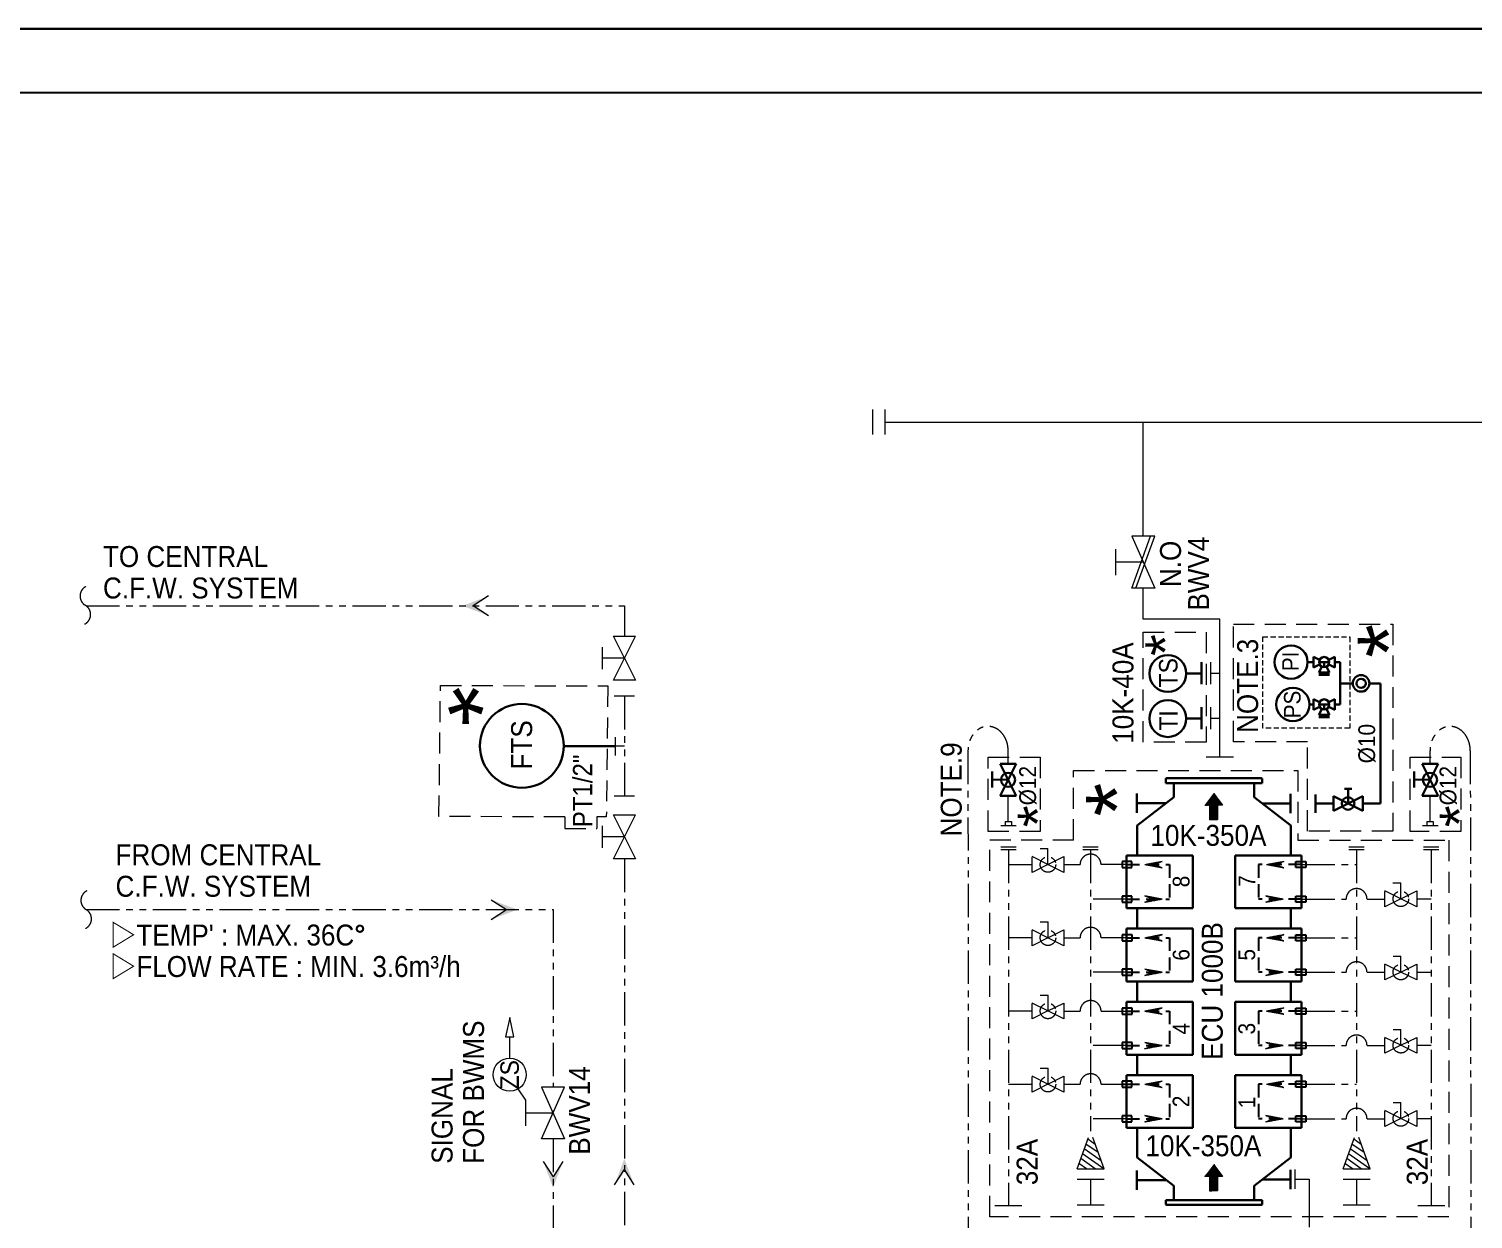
# Model space of a CAD drawing. Extents: x -553847 to 4496999, y 514150 to 878882.
# Drawn here: x 4382612 to 4399829, y 701036 to 715225 of the extents above; entities that cross this region are included whole.
import ezdxf

# ---------------------------------------------------------------- set-up
doc = ezdxf.new("R2010")
doc.units = 0
doc.header["$LTSCALE"] = 25
doc.header["$MEASUREMENT"] = 0
for name, pattern in [('DASHED', [0.75, 0.5, -0.25]), ('HIDDEN', [0.375, 0.25, -0.125]), ('PHANTOM', [63.5, 31.75, -6.35, 6.35, -6.35, 6.35, -6.35])]:
    doc.linetypes.add(name, pattern=pattern)
doc.layers.get('0').update_dxf_attribs({"linetype": 'CONTINUOUS', "lineweight": 9})
doc.layers.add('0.1 Defpoints', color=7, linetype='CONTINUOUS', plot=False)
doc.layers.add('0.2 Dwg sheet', color=7, linetype='CONTINUOUS')
doc.layers.add('0.3 Text', color=7, linetype='CONTINUOUS')
for name, color, linetype, lineweight in [('0.4 Maker scope box', 3, 'HIDDEN', 9), ('1.1 Y_Pipe', 7, 'CONTINUOUS', 13), ('1.5 M_Equip', 4, 'CONTINUOUS', 30), ('1.7 Signal', 6, 'ZIGZAG', 9), ('1.8 PRU Cooling', 253, 'PHANTOM', 9), ('1.9 Arrow', 1, 'CONTINUOUS', 9)]:
    doc.layers.add(name, color=color, linetype=linetype, lineweight=lineweight)
doc.styles.add('ARIAL', font='arial.ttf')
doc.styles.get("Standard").update_dxf_attribs({"font": '', "width": 0.95, "height": 250})
doc.styles.get('Standard').set_extended_font_data('Gulim')
doc.linetypes.add('ZIGZAG', pattern='A,0.0001,-0.2,[131,ltypeshp.shx,S=0.2,R=0,X=-0.2,Y=0],-0.4,[131,ltypeshp.shx,S=0.2,R=180,X=0.2,Y=0],-0.2', length=0.8001)

# ---------------------------------------------------------------- blocks, each defined once
blk = doc.blocks.new('양식 51-Q-02-08')
at = {"layer": '0.1 Defpoints'}
blk.add_lwpolyline([(-2677005, 1033560), (-2613196, 1033560), (-2613196, 988132), (-2677005, 988132)], close=True, dxfattribs=at)
at = {"layer": '0.2 Dwg sheet'}
blk.add_lwpolyline([(-2613953, 989196), (-2676245, 989196), (-2676245, 1032800), (-2613953, 1032800)], close=True, dxfattribs=at)

msp = doc.modelspace()

# ---------------------------------------------------------------- hatches: boundary and pattern name
at = {"layer": '1.9 Arrow'}
h = msp.add_hatch(color=256, dxfattribs=at)
h.paths.add_polyline_path([(4387781.5, 708347.2), (4387909.1, 708347.2), (4388092.4, 708229.8)])
h.paths.add_polyline_path([(4387781.5, 708347.2), (4388092.4, 708464.7), (4387909.1, 708347.2)])
at = {"layer": '1.9 Arrow', "ltscale": 30}
h = msp.add_hatch(dxfattribs=at)
h.set_pattern_fill('ANSI31', color=256, scale=0.72, angle=-90, style=0)
h.set_pattern_definition([(315, (4726377.08832, 440860.37095), (0.063639610307, 0.063639610307), [])])
h.paths.add_polyline_path([(4396631.3, 705970.6), (4396737.2, 706111.9), (4396843.2, 705970.6), (4396786.7, 705970.6), (4396786.7, 705797.3), (4396687.8, 705797.3), (4396687.8, 705970.6)])
at = {"layer": '1.9 Arrow'}
h = msp.add_hatch(dxfattribs=at)
h.set_pattern_fill('ANSI31', color=1, scale=2.669713, angle=450, style=0)
h.set_pattern_definition([(45, (3800982.5419, -1893203.6522), (0.235971521367, -0.235971521367), [])])
h.paths.add_polyline_path([(4395915.8, 705262.7), (4396122.7, 705300.5), (4396019.2, 705262.7)])
h.paths.add_polyline_path([(4395915.8, 705262.7), (4396019.2, 705262.7), (4396122.7, 705224.8)])
h = msp.add_hatch(dxfattribs=at)
h.set_pattern_fill('ANSI31', color=1, scale=2.669713, angle=270, style=0)
h.set_pattern_definition([(225, (4142861.40602, -881441.50405), (-0.23597152137, 0.23597152137), [])])
h.paths.add_polyline_path([(4397366, 705262.7), (4397572.9, 705224.8), (4397469.5, 705262.7)])
h.paths.add_polyline_path([(4397366, 705262.7), (4397469.5, 705262.7), (4397572.9, 705300.5)])
h = msp.add_hatch(dxfattribs=at)
h.set_pattern_fill('ANSI31', color=1, scale=2.669713, angle=270, style=0)
h.set_pattern_definition([(225, (4142771.40602, -887651.86457), (-0.23597152137, 0.23597152137), [])])
h.paths.add_polyline_path([(4396122.7, 704851.7), (4395915.8, 704813.8), (4396019.2, 704851.7)])
h.paths.add_polyline_path([(4396122.7, 704851.7), (4396019.2, 704851.7), (4395915.8, 704889.6)])
h = msp.add_hatch(dxfattribs=at)
h.set_pattern_fill('ANSI31', color=1, scale=2.669713, angle=450, style=0)
h.set_pattern_definition([(45, (3801062.5419, -1887815.18515), (0.235971521367, -0.235971521367), [])])
h.paths.add_polyline_path([(4397562.9, 704851.7), (4397356, 704889.6), (4397459.5, 704851.7)])
h.paths.add_polyline_path([(4397562.9, 704851.7), (4397459.5, 704851.7), (4397356, 704813.8)])
h = msp.add_hatch(color=256, dxfattribs=at)
h.paths.add_polyline_path([(4388434.6, 704725.6), (4388307, 704725.6), (4388123.6, 704608.1)])
h.paths.add_polyline_path([(4388434.6, 704725.6), (4388123.6, 704843), (4388307, 704725.6)])
h = msp.add_hatch(dxfattribs=at)
h.set_pattern_fill('ANSI31', color=1, scale=2.669713, angle=450, style=0)
h.set_pattern_definition([(45, (3800982.5419, -1892143.43257), (0.235971521367, -0.235971521367), [])])
h.paths.add_polyline_path([(4395915.8, 704389.7), (4396122.7, 704427.6), (4396019.2, 704389.7)])
h.paths.add_polyline_path([(4395915.8, 704389.7), (4396019.2, 704389.7), (4396122.7, 704351.9)])
h = msp.add_hatch(dxfattribs=at)
h.set_pattern_fill('ANSI31', color=1, scale=2.669713, angle=270, style=0)
h.set_pattern_definition([(225, (4142861.40602, -882314.42233), (-0.23597152137, 0.23597152137), [])])
h.paths.add_polyline_path([(4397366, 704389.7), (4397572.9, 704351.9), (4397469.5, 704389.7)])
h.paths.add_polyline_path([(4397366, 704389.7), (4397469.5, 704389.7), (4397572.9, 704427.6)])
h = msp.add_hatch(dxfattribs=at)
h.set_pattern_fill('ANSI31', color=1, scale=2.669713, angle=270, style=0)
h.set_pattern_definition([(225, (4142771.40602, -886591.64492), (-0.23597152137, 0.23597152137), [])])
h.paths.add_polyline_path([(4396122.7, 703978.8), (4395915.8, 703940.9), (4396019.2, 703978.8)])
h.paths.add_polyline_path([(4396122.7, 703978.8), (4396019.2, 703978.8), (4395915.8, 704016.7)])
h = msp.add_hatch(dxfattribs=at)
h.set_pattern_fill('ANSI31', color=1, scale=2.669713, angle=450, style=0)
h.set_pattern_definition([(45, (3801062.5419, -1888688.10344), (0.235971521367, -0.235971521367), [])])
h.paths.add_polyline_path([(4397562.9, 703978.8), (4397356, 704016.7), (4397459.5, 703978.8)])
h.paths.add_polyline_path([(4397562.9, 703978.8), (4397459.5, 703978.8), (4397356, 703940.9)])
h = msp.add_hatch(dxfattribs=at)
h.set_pattern_fill('ANSI31', color=1, scale=2.669713, angle=450, style=0)
h.set_pattern_definition([(45, (3800982.5419, -1891083.21292), (0.235971521367, -0.235971521367), [])])
h.paths.add_polyline_path([(4395915.8, 703516.8), (4396122.7, 703554.7), (4396019.2, 703516.8)])
h.paths.add_polyline_path([(4395915.8, 703516.8), (4396019.2, 703516.8), (4396122.7, 703478.9)])
h = msp.add_hatch(dxfattribs=at)
h.set_pattern_fill('ANSI31', color=1, scale=2.669713, angle=270, style=0)
h.set_pattern_definition([(225, (4142861.40602, -883187.34062), (-0.23597152137, 0.23597152137), [])])
h.paths.add_polyline_path([(4397366, 703516.8), (4397572.9, 703478.9), (4397469.5, 703516.8)])
h.paths.add_polyline_path([(4397366, 703516.8), (4397469.5, 703516.8), (4397572.9, 703554.7)])
h = msp.add_hatch(dxfattribs=at)
h.set_pattern_fill('ANSI31', color=1, scale=2.669713, angle=270, style=0)
h.set_pattern_definition([(225, (4142771.40602, -885531.42528), (-0.23597152137, 0.23597152137), [])])
h.paths.add_polyline_path([(4396122.7, 703105.9), (4395915.8, 703068), (4396019.2, 703105.9)])
h.paths.add_polyline_path([(4396122.7, 703105.9), (4396019.2, 703105.9), (4395915.8, 703143.7)])
h = msp.add_hatch(dxfattribs=at)
h.set_pattern_fill('ANSI31', color=1, scale=2.669713, angle=450, style=0)
h.set_pattern_definition([(45, (3801062.5419, -1889561.02172), (0.235971521367, -0.235971521367), [])])
h.paths.add_polyline_path([(4397562.9, 703105.9), (4397356, 703143.7), (4397459.5, 703105.9)])
h.paths.add_polyline_path([(4397562.9, 703105.9), (4397459.5, 703105.9), (4397356, 703068)])
h = msp.add_hatch(dxfattribs=at)
h.set_pattern_fill('ANSI31', color=1, scale=2.669713, angle=450, style=0)
h.set_pattern_definition([(45, (3800982.5419, -1890022.99328), (0.235971521367, -0.235971521367), [])])
h.paths.add_polyline_path([(4395915.8, 702643.9), (4396122.7, 702681.8), (4396019.2, 702643.9)])
h.paths.add_polyline_path([(4395915.8, 702643.9), (4396019.2, 702643.9), (4396122.7, 702606)])
h = msp.add_hatch(dxfattribs=at)
h.set_pattern_fill('ANSI31', color=1, scale=2.669713, angle=270, style=0)
h.set_pattern_definition([(225, (4142861.40602, -884060.2589), (-0.23597152137, 0.23597152137), [])])
h.paths.add_polyline_path([(4397366, 702643.9), (4397572.9, 702606), (4397469.5, 702643.9)])
h.paths.add_polyline_path([(4397366, 702643.9), (4397469.5, 702643.9), (4397572.9, 702681.8)])
h = msp.add_hatch(dxfattribs=at)
h.set_pattern_fill('ANSI31', color=1, scale=2.669713, angle=270, style=0)
h.set_pattern_definition([(225, (4142771.40602, -884471.20564), (-0.23597152137, 0.23597152137), [])])
h.paths.add_polyline_path([(4396122.7, 702232.9), (4395915.8, 702195.1), (4396019.2, 702232.9)])
h.paths.add_polyline_path([(4396122.7, 702232.9), (4396019.2, 702232.9), (4395915.8, 702270.8)])
h = msp.add_hatch(dxfattribs=at)
h.set_pattern_fill('ANSI31', color=1, scale=2.669713, angle=450, style=0)
h.set_pattern_definition([(45, (3801062.5419, -1890433.94), (0.235971521367, -0.235971521367), [])])
h.paths.add_polyline_path([(4397562.9, 702232.9), (4397356, 702270.8), (4397459.5, 702232.9)])
h.paths.add_polyline_path([(4397562.9, 702232.9), (4397459.5, 702232.9), (4397356, 702195.1)])
h = msp.add_hatch(color=256, dxfattribs=at)
h.paths.add_polyline_path([(4388860.9, 701411.2), (4388860.9, 701538.8), (4388978.3, 701722.1)])
h.paths.add_polyline_path([(4388860.9, 701411.2), (4388743.5, 701722.1), (4388860.9, 701538.8)])
h = msp.add_hatch(color=256, dxfattribs=at)
h.paths.add_polyline_path([(4389710.2, 701756.1), (4389710.2, 701628.5), (4389827.7, 701445.1)])
h.paths.add_polyline_path([(4389710.2, 701756.1), (4389592.8, 701445.1), (4389710.2, 701628.5)])
at = {"layer": '1.9 Arrow', "ltscale": 30}
h = msp.add_hatch(dxfattribs=at)
h.set_pattern_fill('ANSI31', color=256, scale=0.72, angle=-90, style=0)
h.set_pattern_definition([(315, (4726377.08832, 436435.286345), (0.063639610307, 0.063639610307), [])])
h.paths.add_polyline_path([(4396631.3, 701545.5), (4396737.2, 701686.8), (4396843.2, 701545.5), (4396786.7, 701545.5), (4396786.7, 701372.2), (4396687.8, 701372.2), (4396687.8, 701545.5)])

# ---------------------------------------------------------------- linework, layer by layer
at = {"layer": '0.1 Defpoints', "color": 4, "linetype": 'ByBlock'}
msp.add_lwpolyline([(4364381.2, 669797.3), (4428190.1, 669797.3), (4428190.1, 715225.2), (4364381.2, 715225.2)], close=True, dxfattribs=at)
at = {"layer": '0.4 Maker scope box', "linetype": 'DASHED', "lineweight": 15, "ltscale": 20}
for p, q in [((4395066.7, 705552.9), (4395066.7, 706384.6)), ((4389000.7, 705831.4, 0), (4389000.7, 705693, 0)), ((4389382.7, 705830.1, 0), (4389382.7, 705693, 0)), ((4389000.7, 705693, 0), (4389382.7, 705693, 0)), ((4395066.7, 705552.9), (4394066.1, 705552.9))]:
    msp.add_line(p, q, dxfattribs=at)
at = {"layer": '0.4 Maker scope box', "linetype": 'DASHED', "lineweight": 15, "ltscale": 20, "elevation": 0}
for points in [[(4395896.9, 706723.3), (4395896.9, 708031.9), (4396646, 708031.9), (4396646, 706723.3)], [(4397855.3, 705659.6), (4397855.3, 706724.6), (4396970.3, 706724.6), (4396970.3, 708129.6), (4398870.3, 708129.6), (4398870.3, 705659.6)]]:
    msp.add_lwpolyline(points, close=True, dxfattribs=at)
for points in [[(4389000.7, 705831.4), (4387500.5, 705835.9), (4387518.3, 707398), (4389512.7, 707392), (4389495, 705830), (4389382.7, 705830.1)], [(4395066.7, 706384.6), (4397740.3, 706384.6), (4397740.3, 705552.9)], [(4397740.3, 705552.9), (4399540.5, 705552.9), (4399540.5, 701062.9), (4394066.1, 701062.9), (4394066.1, 705552.9)]]:
    msp.add_lwpolyline(points, dxfattribs=at)
at = {"layer": '0.4 Maker scope box', "linetype": 'DASHED', "lineweight": 15, "ltscale": 20}
for points in [[(4394049.3, 706544.1), (4394669.3, 706544.1), (4394669.3, 705659.1), (4394049.3, 705659.1)], [(4399079.1, 706544.1), (4399680.5, 706544.1), (4399680.5, 705659.1), (4399079.1, 705659.1)]]:
    msp.add_lwpolyline(points, close=True, dxfattribs=at)
at = {"layer": '1.1 Y_Pipe', "linetype": 'Continuous', "ltscale": 30}
for p, q in [((4392666.9, 710688.6), (4392666.9, 710388.6)), ((4392816.9, 710688.6), (4392816.9, 710388.6)), ((4392816.9, 710538.6), (4403272.9, 710538.6)), ((4395896.9, 709178), (4395896.9, 710538.6)), ((4395896.9, 708187.3), (4395896.9, 708558.6)), ((4396808.5, 708187.3), (4395896.9, 708187.3))]:
    msp.add_line(p, q, dxfattribs=at)
at = {"layer": '1.1 Y_Pipe'}
for p, q in [((4395570.7, 708713.5), (4395570.7, 709023.2)), ((4396034.4, 709178), (4395759.4, 709178)), ((4395759.4, 709178), (4396034.4, 708558.6)), ((4395759.4, 708558.6), (4395981.3, 709178)), ((4395808.9, 708558.6), (4396034.4, 709178)), ((4395896.9, 708868.3), (4395570.7, 708868.3)), ((4396034.4, 708558.6), (4395759.4, 708558.6)), ((4396808.5, 706549.1), (4396808.5, 708187.3)), ((4396699.1, 707675.1), (4396699.1, 707413.9)), ((4396699.1, 707544.5), (4396808.5, 707544.5)), ((4396699.1, 707138.1), (4396699.1, 706876.8)), ((4396699.1, 707007.5), (4396808.5, 707007.5)), ((4396644.9, 706549.1), (4396972.2, 706549.1)), ((4388998.4, 702610.9, 0), (4388723.4, 702610.9, 0)), ((4388723.4, 702610.9, 0), (4388998.4, 701991.5, 0)), ((4388723.4, 701991.5, 0), (4388998.4, 702610.9, 0)), ((4388534.7, 702146.4, 0), (4388534.7, 702456.1, 0)), ((4388860.9, 702301.2, 0), (4388534.7, 702301.2, 0)), ((4388998.4, 701991.5, 0), (4388723.4, 701991.5, 0)), ((4397706.7, 701396.6), (4397706.7, 701626.6)), ((4397706.7, 701511.6), (4397875.5, 701511.6)), ((4397875.5, 701511.6), (4397875.5, 700938.4))]:
    msp.add_line(p, q, dxfattribs=at)
at = {"layer": '1.1 Y_Pipe', "color": 0}
msp.add_line((4388534.7, 702456.1, 0), (4388444.1, 702589.3, 0), dxfattribs=at)
at = {"layer": '1.1 Y_Pipe', "linetype": 'DASHED', "ltscale": 5, "elevation": 0}
msp.add_lwpolyline([(4397320.8, 706887.8), (4397320.8, 707976.8), (4398357.8, 707976.8), (4398357.8, 706887.8)], close=True, dxfattribs=at)
at = {"layer": '1.1 Y_Pipe', "color": 0}
msp.add_circle((4388343.2, 702758.3, 0), 196.8, dxfattribs=at)
at = {"layer": '1.5 M_Equip'}
for p, q in [((4396591.5, 707675.1), (4396591.5, 707413.9)), ((4397856.3, 707676.5), (4397927.6, 707676.5)), ((4397998.2, 707703.9), (4397927.6, 707739.2)), ((4397927.6, 707739.2), (4397927.6, 707613.8)), ((4397998.2, 707649.1), (4397927.6, 707613.8)), ((4397991.8, 707676.5), (4398114.3, 707676.5)), ((4398053, 707676.5), (4398053, 707615.3)), ((4398107.8, 707703.9), (4398178.4, 707739.2)), ((4398178.4, 707613.8), (4398107.8, 707649.1)), ((4398178.4, 707739.2), (4398178.4, 707613.8)), ((4398178.4, 707676.5), (4398244.4, 707676.5)), ((4398244.4, 707171.6), (4398244.4, 707676.5)), ((4396409.8, 707540.6), (4396591.5, 707540.6)), ((4398025.6, 707621.7), (4397990.3, 707551.1)), ((4397990.3, 707551.1), (4398115.7, 707551.1)), ((4398115.7, 707524.7), (4397990.3, 707524.7)), ((4398080.4, 707621.7), (4398115.7, 707551.1)), ((4398244.4, 707423.2), (4398394.4, 707423.2)), ((4398592.4, 707423.2), (4398725.3, 707423.3)), ((4398725.3, 705991), (4398725.3, 707423.3)), ((4396591.5, 707138.1), (4396591.5, 706876.8)), ((4397878.6, 707171.6), (4397927.6, 707171.6)), ((4397998.2, 707199), (4397927.6, 707234.3)), ((4397927.6, 707234.3), (4397927.6, 707108.9)), ((4397998.2, 707144.2), (4397927.6, 707108.9)), ((4398025.6, 707116.8), (4397990.3, 707046.2)), ((4397991.8, 707171.6), (4398114.3, 707171.6)), ((4398053, 707171.6), (4398053, 707110.4)), ((4398080.4, 707116.8), (4398115.7, 707046.2)), ((4398107.8, 707199), (4398178.4, 707234.3)), ((4398178.4, 707108.9), (4398107.8, 707144.2)), ((4398178.4, 707234.3), (4398178.4, 707108.9)), ((4398178.4, 707171.6), (4398244.4, 707171.6)), ((4396409.8, 707003.6), (4396591.5, 707003.6)), ((4397990.3, 707046.2), (4398115.7, 707046.2)), ((4398115.7, 707019.9), (4397990.3, 707019.9)), ((4394286.1, 706274.5), (4394190.7, 706465.3)), ((4394381.5, 706465.3), (4394190.7, 706465.3)), ((4394286.1, 706274.5), (4394381.5, 706465.3)), ((4399315.8, 706274.5), (4399220.5, 706465.3)), ((4399411.2, 706465.3), (4399220.5, 706465.3)), ((4399315.9, 706274.5), (4399411.2, 706465.3)), ((4394095.9, 706180.2), (4394097, 706371)), ((4394287.2, 706274.5), (4394096.4, 706275.6)), ((4394286.1, 706274.5), (4394190.7, 706083.8)), ((4394285.3, 706276.1), (4394285.3, 706272.9)), ((4394286.1, 706274.5), (4394286.1, 706274.5)), ((4394381.5, 706083.8), (4394286.1, 706274.5)), ((4394286.6, 706273.5), (4394286.6, 706275.6)), ((4396166.4, 706234.9), (4396166.4, 706287.1)), ((4396171.6, 706292.3), (4397307.1, 706292.3)), ((4397312.3, 706287.1), (4397312.3, 706234.9)), ((4399125.6, 706180.2), (4399126.7, 706371)), ((4399316.9, 706274.5), (4399126.2, 706275.6)), ((4399315.8, 706274.5), (4399220.5, 706083.8)), ((4399315, 706276.1), (4399315, 706272.9)), ((4399315.8, 706274.5), (4399315.8, 706274.5)), ((4399411.2, 706083.8), (4399315.8, 706274.5)), ((4399316.4, 706273.5), (4399316.4, 706275.6)), ((4394190.7, 706083.8), (4394381.5, 706083.8)), ((4395821.8, 705881), (4395821.8, 706111)), ((4397312.3, 706234.9), (4396166.4, 706234.9)), ((4396259.8, 706066.8), (4396259.8, 706234.9)), ((4397218.9, 706066.8), (4397218.9, 706234.9)), ((4397651.8, 705876), (4397651.8, 706106)), ((4397950.3, 705880.6), (4397950.3, 706099.6)), ((4398295.1, 706165.2), (4398382.2, 706165.2)), ((4398338.6, 705991), (4398338.6, 706165.2)), ((4399220.5, 706083.8), (4399411.2, 706083.8)), ((4396168.7, 705996), (4395821.8, 705996)), ((4395824.7, 705728.8), (4396259.8, 706066.8)), ((4397654, 705728.8), (4397218.9, 706066.8)), ((4397316.5, 705991), (4397651.8, 705991)), ((4398164.4, 705991), (4397950.3, 705991)), ((4398164.4, 706078.1), (4398164.4, 705903.8)), ((4398338.6, 705991), (4398164.4, 706078.1)), ((4398164.4, 705903.8), (4398338.6, 705991)), ((4398338.6, 705991), (4398512.8, 706078.1)), ((4398338.6, 705991), (4398338.6, 705991)), ((4398338.6, 705991), (4398338.6, 705990.9)), ((4398338.6, 705990.9), (4398512.8, 705903.8)), ((4398512.8, 706078.1), (4398512.8, 705903.8)), ((4398512.8, 705991), (4398725.3, 705991)), ((4395824.7, 705372.7), (4395824.7, 705728.8)), ((4397654, 705372.7), (4397654, 705728.8)), ((4395695.1, 705372.7), (4395695.1, 704741.6)), ((4395695.1, 705372.7), (4396486.9, 705372.7)), ((4396486.9, 705372.7), (4396486.9, 704741.6)), ((4397783.5, 705372.7), (4396991.8, 705372.7)), ((4396991.8, 705372.7), (4396991.8, 704741.6)), ((4397783.5, 705372.7), (4397783.5, 704741.6)), ((4395695.1, 704741.6), (4396486.9, 704741.6)), ((4395824.7, 704499.8), (4395824.7, 704741.6)), ((4397783.5, 704741.6), (4396991.8, 704741.6)), ((4397654, 704499.8), (4397654, 704741.6)), ((4395695.1, 704499.8), (4395695.1, 703868.7)), ((4395695.1, 704499.8), (4396486.9, 704499.8)), ((4396486.9, 704499.8), (4396486.9, 703868.7)), ((4396991.8, 704499.8), (4396991.8, 703868.7)), ((4396991.8, 704499.8), (4397783.5, 704499.8)), ((4397783.5, 704499.8), (4397783.5, 703868.7)), ((4396486.9, 703868.7), (4395695.1, 703868.7)), ((4395824.7, 703626.9), (4395824.7, 703868.7)), ((4396991.8, 703868.7), (4397783.5, 703868.7)), ((4397654, 703626.9), (4397654, 703868.7)), ((4395695.1, 703626.9), (4395695.1, 702995.8)), ((4395695.1, 703626.9), (4396486.9, 703626.9)), ((4396486.9, 703626.9), (4396486.9, 702995.8)), ((4396991.8, 703626.9), (4396991.8, 702995.8)), ((4396991.8, 703626.9), (4397783.5, 703626.9)), ((4397783.5, 703626.9), (4397783.5, 702995.8)), ((4396486.9, 702995.8), (4395695.1, 702995.8)), ((4395824.7, 702754), (4395824.7, 702995.8)), ((4396991.8, 702995.8), (4397783.5, 702995.8)), ((4397654, 702754), (4397654, 702995.8)), ((4395695.1, 702754), (4395695.1, 702122.9)), ((4395695.1, 702754), (4396486.9, 702754)), ((4396486.9, 702754), (4396486.9, 702122.9)), ((4396991.8, 702754), (4396991.8, 702122.9)), ((4396991.8, 702754), (4397783.5, 702754)), ((4397783.5, 702754), (4397783.5, 702122.9)), ((4396486.9, 702122.9), (4395695.1, 702122.9)), ((4395824.7, 701771.4), (4395824.7, 702122.9)), ((4396991.8, 702122.9), (4397783.5, 702122.9)), ((4397654, 701771.4), (4397654, 702122.9)), ((4395821.8, 701616.9), (4395821.8, 701386.9)), ((4395824.7, 701769.1), (4396259.8, 701431.1)), ((4397654, 701769.1), (4397218.9, 701431.1)), ((4397651.8, 701621.9), (4397651.8, 701391.9)), ((4396168.7, 701501.9), (4395821.8, 701501.9)), ((4397316.5, 701506.9), (4397651.8, 701506.9)), ((4397312.3, 701263), (4396166.4, 701263)), ((4396166.4, 701263), (4396166.4, 701210.8)), ((4396259.8, 701431.1), (4396259.8, 701263)), ((4397218.9, 701431.1), (4397218.9, 701263)), ((4397312.3, 701210.8), (4397312.3, 701263)), ((4396171.6, 701205.6), (4397307.1, 701205.6))]:
    msp.add_line(p, q, dxfattribs=at)
at = {"layer": '1.5 M_Equip', "color": 4}
msp.add_line((4389601.6, 706672.8, 0), (4388987.7, 706672.8, 0), dxfattribs=at)
at = {"layer": '1.5 M_Equip', "color": 1, "linetype": 'HIDDEN', "lineweight": 25, "ltscale": 25}
for p, q in [((4395695.1, 705262.7), (4396209.2, 705262.7)), ((4396209.2, 705262.7), (4396209.2, 704851.7)), ((4397269.5, 705262.7), (4397269.5, 704851.7)), ((4397783.5, 705262.7), (4397269.5, 705262.7)), ((4395695.1, 704851.7), (4396209.2, 704851.7)), ((4397783.5, 704851.7), (4397269.5, 704851.7)), ((4395695.1, 704389.7), (4396209.2, 704389.7)), ((4396209.2, 704389.7), (4396209.2, 703978.8)), ((4397269.5, 704389.7), (4397269.5, 703978.8)), ((4397783.5, 704389.7), (4397269.5, 704389.7)), ((4395695.1, 703978.8), (4396209.2, 703978.8)), ((4397783.5, 703978.8), (4397269.5, 703978.8)), ((4395695.1, 703516.8), (4396209.2, 703516.8)), ((4396209.2, 703516.8), (4396209.2, 703105.9)), ((4397269.5, 703516.8), (4397269.5, 703105.9)), ((4397783.5, 703516.8), (4397269.5, 703516.8)), ((4395695.1, 703105.9), (4396209.2, 703105.9)), ((4397783.5, 703105.9), (4397269.5, 703105.9)), ((4395645, 702643.8), (4395695.1, 702643.8)), ((4395695.1, 702643.9), (4396209.2, 702643.9)), ((4396209.2, 702643.9), (4396209.2, 702232.9)), ((4397269.5, 702643.9), (4397269.5, 702232.9)), ((4397783.5, 702643.9), (4397269.5, 702643.9)), ((4395695.1, 702232.9), (4396209.2, 702232.9)), ((4397783.5, 702232.9), (4397269.5, 702232.9))]:
    msp.add_line(p, q, dxfattribs=at)
at = {"layer": '1.5 M_Equip', "color": 1, "linetype": 'HIDDEN', "lineweight": 25, "ltscale": 25, "elevation": 0}
for points in [[(4395645, 705298.8), (4395645, 705226.5), (4395762.2, 705226.5), (4395762.2, 705298.8)], [(4397833.7, 705298.8), (4397833.7, 705226.5), (4397716.5, 705226.5), (4397716.5, 705298.8)], [(4395645, 704887.8), (4395645, 704815.6), (4395762.2, 704815.6), (4395762.2, 704887.8)], [(4397833.7, 704887.8), (4397833.7, 704815.6), (4397716.5, 704815.6), (4397716.5, 704887.8)], [(4395645.3, 704425.9), (4395645.3, 704353.6), (4395762.5, 704353.6), (4395762.5, 704425.9)], [(4397833.3, 704425.9), (4397833.3, 704353.6), (4397716.1, 704353.6), (4397716.1, 704425.9)], [(4395645.3, 704014.9), (4395645.3, 703942.7), (4395762.5, 703942.7), (4395762.5, 704014.9)], [(4397833.3, 704014.9), (4397833.3, 703942.7), (4397716.1, 703942.7), (4397716.1, 704014.9)], [(4395645.3, 703552.9), (4395645.3, 703480.7), (4395762.5, 703480.7), (4395762.5, 703552.9)], [(4397833.3, 703552.9), (4397833.3, 703480.7), (4397716.1, 703480.7), (4397716.1, 703552.9)], [(4395645.3, 703142), (4395645.3, 703069.7), (4395762.5, 703069.7), (4395762.5, 703142)], [(4397833.3, 703142), (4397833.3, 703069.7), (4397716.1, 703069.7), (4397716.1, 703142)], [(4395645, 702680), (4395645, 702607.8), (4395762.2, 702607.8), (4395762.2, 702680)], [(4397833.7, 702680), (4397833.7, 702607.8), (4397716.5, 702607.8), (4397716.5, 702680)], [(4395645, 702269.1), (4395645, 702196.8), (4395762.2, 702196.8), (4395762.2, 702269.1)], [(4397833.7, 702269.1), (4397833.7, 702196.8), (4397716.5, 702196.8), (4397716.5, 702269.1)]]:
    msp.add_lwpolyline(points, close=True, dxfattribs=at)
at = {"layer": '1.5 M_Equip'}
for centre, radius in [((4397658, 707676.5), 198.3), ((4396189.5, 707540.6), 220.3), ((4398053, 707676.5), 61.3), ((4398493.4, 707423.2), 99), ((4398493.4, 707423.2), 55), ((4397680.4, 707171.6), 198.3), ((4396189.5, 707003.6), 220.3), ((4398053, 707171.6), 61.3), ((4394285.3, 706272.9), 84.7), ((4399315, 706272.9), 84.7), ((4398338.3, 705991.1), 75.1)]:
    msp.add_circle(centre, radius, dxfattribs=at)
at = {"layer": '1.5 M_Equip', "color": 4}
msp.add_circle((4388487.8, 706677.8, 0), 499.9, dxfattribs=at)
at = {"layer": '1.5 M_Equip'}
for centre, start, end in [((4396171.6, 706287.1), 90, 180), ((4397307.1, 706287.1), 0, 90), ((4396171.6, 701210.8), 180, 270), ((4397307.1, 701210.8), 270, 0)]:
    msp.add_arc(centre, 5.22, start, end, dxfattribs=at)
at = {"layer": '1.7 Signal', "linetype": 'ZIGZAG', "ltscale": 10}
msp.add_line((4388343.2, 702955.1, 0), (4388343.2, 703211.3, 0), dxfattribs=at)
at = {"layer": '1.8 PRU Cooling', "linetype": 'PHANTOM', "ltscale": 0.5}
for p, q in [((4383294.7, 708347.2, 0), (4389710.2, 708347.2, 0)), ((4389710.2, 708347.2, 0), (4389710.2, 707986.8, 0)), ((4389579.1, 707986.8, 0), (4389841.4, 707986.8, 0)), ((4389710.2, 707724.6, 0), (4389579.1, 707986.8, 0)), ((4389710.2, 707724.6, 0), (4389841.4, 707986.8, 0)), ((4389448, 707593.4, 0), (4389448, 707855.7, 0)), ((4389710.2, 707724.6, 0), (4389448, 707724.6, 0)), ((4389579.1, 707462.3, 0), (4389710.2, 707724.6, 0)), ((4389710.2, 707724.6, 0), (4389841.4, 707462.3, 0)), ((4389841.4, 707462.3, 0), (4389579.1, 707462.3, 0)), ((4389832.9, 707268.5, 0), (4389587.6, 707268.5, 0)), ((4389710.2, 707268.5, 0), (4389710.2, 706077.1, 0)), ((4389601.6, 706781.8, 0), (4389601.6, 706563.8, 0)), ((4389601.6, 706781.8, 0), (4389601.6, 706563.8, 0)), ((4389710.2, 706672.8, 0), (4389601.6, 706672.8, 0)), ((4393806.9, 706619.7), (4393808.3, 700746.5)), ((4394286.1, 706465.3), (4394286.1, 706619.1)), ((4399315.8, 706465.3), (4399315.8, 706619.1)), ((4399795, 706619.7), (4399801.9, 700747)), ((4394286.8, 705775.3), (4394286.8, 706083.8)), ((4399316.6, 705775.3), (4399316.6, 706083.8)), ((4389832.9, 706077.1, 0), (4389587.6, 706077.1, 0)), ((4389579.1, 705854), (4389841.4, 705854)), ((4389710.2, 705591.8), (4389579.1, 705854)), ((4389710.2, 705591.8), (4389841.4, 705854)), ((4394248.9, 705775.3), (4394324.7, 705775.3)), ((4394248.9, 705775.3), (4394248.9, 705724.1)), ((4394324.7, 705775.3), (4394324.7, 705724.1)), ((4399278.7, 705775.3), (4399354.4, 705775.3)), ((4399278.7, 705775.3), (4399278.7, 705724.1)), ((4399354.4, 705775.3), (4399354.4, 705724.1)), ((4389448, 705460.7), (4389448, 705722.9)), ((4389710.2, 705591.8), (4389448, 705591.8)), ((4389579.1, 705329.5), (4389710.2, 705591.8)), ((4389710.2, 705591.8), (4389841.4, 705329.5)), ((4394380.8, 705724.1), (4394197.1, 705724.1)), ((4399410.5, 705724.1), (4399226.8, 705724.1)), ((4394380.8, 705471.7), (4394197.1, 705471.7)), ((4394380.8, 705437.3), (4394197.1, 705437.3)), ((4394288.9, 705437.3), (4394288.9, 701198.7)), ((4394666, 705452.7), (4394760.6, 705452.7)), ((4394760.6, 705263.4), (4394760.6, 705452.7)), ((4395360.2, 705471.7), (4395176.5, 705471.7)), ((4395360.2, 705437.3), (4395176.5, 705437.3)), ((4395268.4, 705437.3), (4395268.4, 702083)), ((4398530.9, 705471.7), (4398347.2, 705471.7)), ((4398530.9, 705437.3), (4398347.2, 705437.3)), ((4398439.1, 705437.3), (4398439.1, 702082.9)), ((4399421.2, 705471.7), (4399237.5, 705471.7)), ((4399421.2, 705437.3), (4399237.5, 705437.3)), ((4399329.4, 705437.3), (4399329.4, 701198.7)), ((4389841.4, 705329.5), (4389579.1, 705329.5)), ((4389710.2, 705329.5, 0), (4389710.2, 699623.6, 0)), ((4394571.3, 705260.6), (4394288.9, 705260.6)), ((4394760.6, 705263.4), (4394571.3, 705358.1)), ((4394571.3, 705168.8), (4394571.3, 705352.5)), ((4394760.6, 705263.4), (4394571.3, 705168.8)), ((4394760.6, 705263.4), (4394949.9, 705358.1)), ((4394949.9, 705168.8), (4394760.6, 705263.4)), ((4394949.9, 705358.1), (4394949.9, 705168.8)), ((4394949.9, 705262.6), (4395143.5, 705262.6)), ((4395695.1, 705262.7), (4395393.2, 705262.6)), ((4397783.5, 705262.7), (4398439.1, 705262.1)), ((4398967.5, 704854.5), (4398778.3, 704949.1)), ((4398778.3, 704759.8), (4398778.3, 704943.6)), ((4398872.9, 705043.8), (4398967.5, 705043.8)), ((4398967.5, 704854.5), (4398967.5, 705043.8)), ((4398967.5, 704854.5), (4399156.8, 704949.1)), ((4399156.8, 704949.1), (4399156.8, 704759.8)), ((4383294.7, 704725.6, 0), (4388860.9, 704725.6, 0)), ((4388860.9, 704725.6, 0), (4388860.9, 702610.9, 0)), ((4395695.1, 704851.7), (4395268.4, 704851.7)), ((4397783.5, 704851.7), (4398314.2, 704851.7)), ((4398563.9, 704851.7), (4398778.3, 704851.7)), ((4398967.5, 704854.5), (4398778.3, 704759.8)), ((4398778.3, 704851.7), (4398778.3, 704851.7)), ((4399156.8, 704759.8), (4398967.5, 704854.5)), ((4399156.8, 704854.5), (4399329.4, 704854.5)), ((4394667.2, 704580.4), (4394761.8, 704580.4)), ((4394761.8, 704391.1), (4394761.8, 704580.4)), ((4394571.3, 704387.7), (4394288.9, 704387.7)), ((4394760.6, 704390.5), (4394571.3, 704485.1)), ((4394571.3, 704295.9), (4394571.3, 704479.6)), ((4394760.6, 704390.5), (4394571.3, 704295.9)), ((4394760.6, 704390.5), (4394949.9, 704485.1)), ((4394949.9, 704295.9), (4394760.6, 704390.5)), ((4394949.9, 704485.1), (4394949.9, 704295.9)), ((4394949.9, 704389.7), (4395143.5, 704389.7)), ((4395695.1, 704389.7), (4395393.2, 704389.7)), ((4397783.5, 704389.7), (4398439.1, 704389.7)), ((4398967.5, 703981.6), (4398778.3, 704076.2)), ((4398778.3, 703886.9), (4398778.3, 704070.6)), ((4398874.1, 704171.5), (4398968.8, 704171.5)), ((4398967.5, 703981.6), (4399156.8, 704076.2)), ((4398968.8, 703982.2), (4398968.8, 704171.5)), ((4399156.8, 704076.2), (4399156.8, 703886.9)), ((4395695.1, 703978.8), (4395268.4, 703978.8)), ((4397783.5, 703978.8), (4398314.2, 703978.8)), ((4398563.9, 703978.8), (4398778.3, 703978.8)), ((4398967.5, 703981.6), (4398778.3, 703886.9)), ((4398778.3, 703978.8), (4398778.3, 703978.8)), ((4399156.8, 703886.9), (4398967.5, 703981.6)), ((4399156.8, 703981.6), (4399329.4, 703981.6)), ((4394667.2, 703706.3), (4394761.8, 703706.3)), ((4394761.8, 703517), (4394761.8, 703706.3)), ((4394571.3, 703514.8), (4394288.9, 703514.8)), ((4394760.6, 703517.6), (4394571.3, 703612.2)), ((4394571.3, 703422.9), (4394571.3, 703606.6)), ((4394760.6, 703517.6), (4394571.3, 703422.9)), ((4394760.6, 703517.6), (4394949.9, 703612.2)), ((4394949.9, 703422.9), (4394760.6, 703517.6)), ((4394949.9, 703612.2), (4394949.9, 703422.9)), ((4394949.9, 703516.8), (4395143.5, 703516.8)), ((4395393.2, 703516.8), (4395695.1, 703516.8)), ((4397783.5, 703516.8), (4398439.1, 703516.8)), ((4398967.5, 703108.7), (4398778.3, 703203.3)), ((4398778.3, 703014), (4398778.3, 703197.7)), ((4398874.1, 703297.3), (4398968.8, 703297.3)), ((4398967.5, 703108.7), (4399156.8, 703203.3)), ((4398968.8, 703108.1), (4398968.8, 703297.3)), ((4399156.8, 703203.3), (4399156.8, 703014)), ((4395695.1, 703105.9), (4395268.4, 703105.9)), ((4397783.2, 703105.9), (4398314.2, 703105.9)), ((4398563.9, 703105.9), (4398778.3, 703105.9)), ((4398967.5, 703108.6), (4398778.3, 703014)), ((4398778.3, 703105.9), (4398778.3, 703105.9)), ((4399156.8, 703014), (4398967.5, 703108.7)), ((4399156.8, 703108.7), (4399329.4, 703108.7)), ((4394667.2, 702834.1), (4394761.8, 702834.1)), ((4394761.8, 702644.9), (4394761.8, 702834.1)), ((4394571.3, 702641.9), (4394288.9, 702641.9)), ((4394760.6, 702644.7), (4394571.3, 702739.3)), ((4394571.3, 702550), (4394571.3, 702733.7)), ((4394760.6, 702644.7), (4394571.3, 702550)), ((4394760.6, 702644.7), (4394949.9, 702739.3)), ((4394949.9, 702550), (4394760.6, 702644.7)), ((4394949.9, 702739.3), (4394949.9, 702550)), ((4394949.9, 702643.8), (4395143.5, 702643.8)), ((4395393.2, 702643.8), (4395645, 702643.8)), ((4397783.5, 702643.9), (4398439.1, 702643.9)), ((4398967.5, 702235.7), (4398778.3, 702330.4)), ((4398778.3, 702141.1), (4398778.3, 702324.8)), ((4398874.1, 702425.2), (4398968.8, 702425.2)), ((4398967.5, 702235.7), (4399156.8, 702330.4)), ((4398968.8, 702235.9), (4398968.8, 702425.2)), ((4399156.8, 702330.4), (4399156.8, 702141.1)), ((4395695.1, 702232.9), (4395268.4, 702233)), ((4397783.5, 702232.9), (4398314.2, 702232.9)), ((4398563.9, 702232.9), (4398778.3, 702232.9)), ((4398967.5, 702235.7), (4398778.3, 702141.1)), ((4399156.8, 702141.1), (4398967.5, 702235.7)), ((4399156.8, 702235.7), (4399329.4, 702235.7)), ((4388860.9, 701991.5, 0), (4388860.9, 699273.6, 0)), ((4395107.4, 701636.7), (4395268.4, 702083)), ((4395324.6, 701927), (4395234.8, 701989.9)), ((4395429.3, 701636.7), (4395268.4, 702083)), ((4398278.1, 701636.7), (4398439.1, 702082.9)), ((4398495.3, 701927), (4398405.5, 701989.8)), ((4398600, 701636.7), (4398439.1, 702082.9)), ((4395427.4, 701636.7), (4395171.9, 701815.4)), ((4395394.9, 701732.3), (4395192.8, 701873.5)), ((4395359.7, 701829.6), (4395213.8, 701931.7)), ((4398598, 701636.7), (4398342.5, 701815.4)), ((4398565.6, 701732.2), (4398363.5, 701873.5)), ((4398530.4, 701829.6), (4398384.5, 701931.7)), ((4395107.4, 701636.7), (4395429.3, 701636.7)), ((4395219.1, 701636.7), (4395129.9, 701699.1)), ((4395323.2, 701636.7), (4395150.9, 701757.2)), ((4398278.1, 701636.7), (4398600, 701636.7)), ((4398389.8, 701636.7), (4398300.6, 701699.1)), ((4398493.9, 701636.7), (4398321.6, 701757.2)), ((4395107.4, 701512.5), (4395429.3, 701512.5)), ((4395268.4, 701512.5), (4395268.4, 701205.9)), ((4398278.1, 701512.5), (4398600, 701512.5)), ((4398439.1, 701512.5), (4398439.1, 701205.9)), ((4394128, 701198.7), (4394449.9, 701198.7)), ((4395107.4, 701205.9), (4395429.3, 701205.9)), ((4398278.1, 701205.9), (4398600, 701205.9)), ((4399168.4, 701198.7), (4399490.3, 701198.7))]:
    msp.add_line(p, q, dxfattribs=at)
for centre in [(4394760.6, 705263.4), (4398967.5, 704854.5), (4394760.6, 704390.5), (4398967.5, 703981.6), (4394760.6, 703517.6), (4398967.5, 703108.7), (4394760.6, 702644.7), (4398967.5, 702235.7)]:
    msp.add_circle(centre, 92.3, dxfattribs=at)
for centre, radius, start, end in [((4383348.6, 708464, 0), 127.4, 117.05625, 239.75545), ((4383220.2, 708243.8, 0), 127.4, 297.05625, 59.75545), ((4395268.4, 705262.6), 124.8, 359.99962, 179.99959), ((4383358.9, 704835.7, 0), 127.4, 117.05625, 239.75545), ((4398439.1, 704851.7), 124.8, 359.99962, 179.99959), ((4383230.5, 704615.5, 0), 127.4, 297.05625, 59.75545), ((4395268.4, 704389.7), 124.8, 359.99962, 179.99959), ((4398439.1, 703978.8), 124.8, 359.99962, 179.99959), ((4395268.4, 703516.8), 124.8, 359.99962, 179.99959), ((4398439.1, 703105.9), 124.8, 359.99962, 179.99959), ((4395268.4, 702643.8), 124.8, 359.99962, 179.99959), ((4398439.1, 702232.9), 124.8, 359.99962, 179.99959)]:
    msp.add_arc(centre, radius, start, end, dxfattribs=at)
for centre in [(4394046.5, 706619.4), (4399555.4, 706618.9)]:
    msp.add_ellipse(centre, major_axis=(-0.9, 290.8), ratio=0.8238077, start_param=-1.5743971, end_param=1.5671955, dxfattribs=at)
at = {"layer": '1.9 Arrow'}
for p, q in [((4388092.4, 708464.7, 0), (4387909.1, 708347.2, 0)), ((4388092.4, 708229.8, 0), (4387909.1, 708347.2, 0)), ((4388123.6, 704843, 0), (4388307, 704725.6, 0)), ((4388123.6, 704608.1, 0), (4388307, 704725.6, 0)), ((4388343.2, 703438.4, 0), (4388293.1, 703211.3, 0)), ((4388393.3, 703211.3, 0), (4388343.2, 703438.4, 0)), ((4388293.1, 703211.3, 0), (4388393.3, 703211.3, 0)), ((4388743.5, 701722.1, 0), (4388860.9, 701538.8, 0)), ((4388978.3, 701722.1, 0), (4388860.9, 701538.8, 0)), ((4389592.8, 701445.1, 0), (4389710.2, 701628.5, 0)), ((4389827.7, 701445.1, 0), (4389710.2, 701628.5, 0))]:
    msp.add_line(p, q, dxfattribs=at)
at = {"layer": '1.9 Arrow', "color": 1}
for p, q in [((4395915.8, 705262.7), (4396122.7, 705300.5)), ((4395915.8, 705262.7), (4396122.7, 705224.8)), ((4396122.7, 705300.5), (4396019.2, 705281.6)), ((4396122.7, 705224.8), (4396019.2, 705262.7)), ((4397366, 705262.7), (4397572.9, 705300.5)), ((4397366, 705262.7), (4397572.9, 705224.8)), ((4397572.9, 705300.5), (4397469.5, 705262.7)), ((4397572.9, 705224.8), (4397469.5, 705262.7)), ((4396122.7, 704851.7), (4395915.8, 704889.6)), ((4395915.8, 704889.6), (4396019.2, 704851.7)), ((4397562.9, 704851.7), (4397356, 704889.6)), ((4397356, 704889.6), (4397459.5, 704870.6)), ((4396122.7, 704851.7), (4395915.8, 704813.8)), ((4395915.8, 704813.8), (4396019.2, 704851.7)), ((4397562.9, 704851.7), (4397356, 704813.8)), ((4397356, 704813.8), (4397459.5, 704851.7)), ((4395915.8, 704389.7), (4396122.7, 704427.6)), ((4395915.8, 704389.7), (4396122.7, 704351.9)), ((4396122.7, 704427.6), (4396019.2, 704408.7)), ((4396122.7, 704351.9), (4396019.2, 704389.7)), ((4397366, 704389.7), (4397572.9, 704427.6)), ((4397366, 704389.7), (4397572.9, 704351.9)), ((4397572.9, 704427.6), (4397469.5, 704389.7)), ((4397572.9, 704351.9), (4397469.5, 704389.7)), ((4396122.7, 703978.8), (4395915.8, 704016.7)), ((4395915.8, 704016.7), (4396019.2, 703978.8)), ((4397562.9, 703978.8), (4397356, 704016.7)), ((4397356, 704016.7), (4397459.5, 703997.7)), ((4396122.7, 703978.8), (4395915.8, 703940.9)), ((4395915.8, 703940.9), (4396019.2, 703978.8)), ((4397562.9, 703978.8), (4397356, 703940.9)), ((4397356, 703940.9), (4397459.5, 703978.8)), ((4395915.8, 703516.8), (4396122.7, 703554.7)), ((4395915.8, 703516.8), (4396122.7, 703478.9)), ((4396122.7, 703554.7), (4396019.2, 703535.7)), ((4396122.7, 703478.9), (4396019.2, 703516.8)), ((4397366, 703516.8), (4397572.9, 703554.7)), ((4397366, 703516.8), (4397572.9, 703478.9)), ((4397572.9, 703554.7), (4397469.5, 703516.8)), ((4397572.9, 703478.9), (4397469.5, 703516.8)), ((4396122.7, 703105.9), (4395915.8, 703143.7)), ((4395915.8, 703143.7), (4396019.2, 703105.9)), ((4396122.7, 703105.9), (4395915.8, 703068)), ((4395915.8, 703068), (4396019.2, 703105.9)), ((4397562.9, 703105.9), (4397356, 703143.7)), ((4397356, 703143.7), (4397459.5, 703124.8)), ((4397562.9, 703105.9), (4397356, 703068)), ((4397356, 703068), (4397459.5, 703105.9)), ((4395915.8, 702643.9), (4396122.7, 702681.8)), ((4395915.8, 702643.9), (4396122.7, 702606)), ((4396122.7, 702681.8), (4396019.2, 702662.8)), ((4396122.7, 702606), (4396019.2, 702643.9)), ((4397366, 702643.9), (4397572.9, 702681.8)), ((4397366, 702643.9), (4397572.9, 702606)), ((4397572.9, 702681.8), (4397469.5, 702643.9)), ((4397572.9, 702606), (4397469.5, 702643.9)), ((4396122.7, 702232.9), (4395915.8, 702270.8)), ((4395915.8, 702270.8), (4396019.2, 702232.9)), ((4396122.7, 702232.9), (4395915.8, 702195.1)), ((4395915.8, 702195.1), (4396019.2, 702232.9)), ((4397562.9, 702232.9), (4397356, 702270.8)), ((4397356, 702270.8), (4397459.5, 702251.9)), ((4397562.9, 702232.9), (4397356, 702195.1)), ((4397356, 702195.1), (4397459.5, 702232.9))]:
    msp.add_line(p, q, dxfattribs=at)

# ---------------------------------------------------------------- block references
at = {"color": 217, "linetype": 'Continuous', "true_color": 0x93278f}
msp.add_blockref('양식 51-Q-02-08', (7041386.2, -318334.8), dxfattribs=at)

# ---------------------------------------------------------------- texts
at = {"layer": '0.3 Text', "linetype": 'Continuous', "width": 0.95}
for s, p in [('N.O', (4396346.1, 708571.2)), ('BWV4', (4396681.1, 708291.2)), ('10K-40A', (4395779.5, 706702.9))]:
    msp.add_text(s, height=250, rotation=90, dxfattribs=at).set_placement(p)
at = {"layer": '0.3 Text', "color": 3, "linetype": 'Continuous', "width": 0.95}
for s, p in [('NOTE.3', (4397265.7, 706832.1)), ('NOTE.9', (4393732.5, 705598.1))]:
    msp.add_text(s, height=250, rotation=90, dxfattribs=at).set_placement(p)
at = {"layer": '0.3 Text', "width": 0.95}
for s, height, p in [('Ø10', 200, (4398660.3, 706469.8)), ('PT1/2"', 230.47, (4389327.8, 705708.1, 0)), ('Ø12', 200, (4394618.3, 705969.1)), ('Ø12', 200, (4399629.4, 705969.1)), ('BWV14', 250, (4389301.5, 701804.1))]:
    msp.add_text(s, height=height, rotation=90, dxfattribs=at).set_placement(p)
at = {"layer": '0.3 Text', "linetype": 'Continuous', "width": 0.95}
for p in [(4395982.4, 705486), (4395922.4, 701785.7)]:
    msp.add_text('10K-350A', height=250, dxfattribs=at).set_placement(p)
at = {"layer": '0.3 Text', "linetype": 'Continuous', "char_height": 250, "attachment_point": 5, "line_spacing_factor": 0.9}
for s, insert in [('\\pxql;TO CENTRAL \\PC.F.W. SYSTEM', (4386739.9, 708745.7, 0)), ('\\pxql;FROM CENTRAL \\PC.F.W. SYSTEM', (4386889.9, 705190, 0))]:
    msp.add_mtext_dynamic_manual_height_columns(s, width=6489.913, gutter_width=1000, heights=[0], dxfattribs=dict(at, insert=insert))
at = {"layer": '0.3 Text', "attachment_point": 5, "rotation": 90}
for s, insert, char_height in [('TS', (4396196.2, 707550), 220), ('PI', (4397651.6, 707685), 198), ('PS', (4397674.1, 707171.3), 198), ('TI', (4396196.2, 706981), 220)]:
    msp.add_mtext(s, dxfattribs=dict(at, insert=insert, char_height=char_height))
at = {"layer": '0.3 Text', "linetype": 'Continuous', "char_height": 250, "attachment_point": 5, "rotation": 90, "line_spacing_factor": 0.9}
for s, insert, width in [('\\pxqc;FTS ', (4388487.6, 706689.7, 0), 1301.802), ('ECU 1000B ', (4396721.1, 703756.1), 3249.86), ('32A', (4394514, 701717.2), 1037.003), ('32A', (4399164.9, 701717.2), 1037.003)]:
    msp.add_mtext(s, dxfattribs=dict(at, insert=insert, width=width))
at = {"layer": '0.3 Text', "attachment_point": 5, "rotation": 90, "line_spacing_factor": 0.9}
for s, insert, char_height, width in [('\\pxqc;8', (4396349.1, 705060.9), 200, 631.105), ('\\pxqc;7', (4397131.9, 705067.6), 200, 631.105), ('\\pxqc;6', (4396349.1, 704186.8), 200, 631.105), ('\\pxqc;5', (4397131.8, 704187.5), 200, 631.105), ('\\pxqc;4', (4396348.9, 703305.4), 200, 631.105), ('\\pxqc;3', (4397131.7, 703306.7), 200, 631.105), ('\\pxqc;ZS', (4388344.1, 702757.6, 0), 220, 219.124), ('\\pxqc;2', (4396346.8, 702439.6), 200, 631.105), ('\\pxqc;1', (4397131.7, 702426.3), 200, 631.105)]:
    msp.add_mtext(s, dxfattribs=dict(at, insert=insert, char_height=char_height, width=width))
at = {"layer": '0.3 Text', "linetype": 'Continuous', "insert": (4386813.9, 704219.4, 0), "char_height": 250, "width": 6489.913, "attachment_point": 5, "line_spacing_factor": 0.9}
msp.add_mtext("\\pxql;▷TEMP' : MAX. 36C{\\fISOCPEUR|b0|i0|c0|p34;%%D\\P}▷FLOW RATE : MIN. 3.6m³/h", dxfattribs=at)
at = {"layer": '0.3 Text', "color": 3, "insert": (4387726.8, 703240.1, 0), "char_height": 250, "width": 3089.316, "attachment_point": 5, "rotation": 90, "line_spacing_factor": 0.9}
msp.add_mtext('\\pxql;SIGNAL\\PFOR BWMS', dxfattribs=at)
at = {"layer": '0.4 Maker scope box', "linetype": 'DASHED', "lineweight": 15, "ltscale": 20, "style": 'ARIAL'}
for height, p in [(475.2, (4396397.6, 707750.3)), (739.2, (4399190.3, 707729.2)), (739.2, (4395951.4, 705836.4)), (475.2, (4394875.9, 705709.1)), (475.2, (4399904.4, 705709.1))]:
    msp.add_text('*', height=height, rotation=90, dxfattribs=at).set_placement(p)
at = {"layer": '0.4 Maker scope box', "style": 'ARIAL'}
msp.add_text('*', height=844.8, rotation=180, dxfattribs=at).set_placement((4388049.5, 707783.1, 0))

doc.saveas('drawing.dxf')
